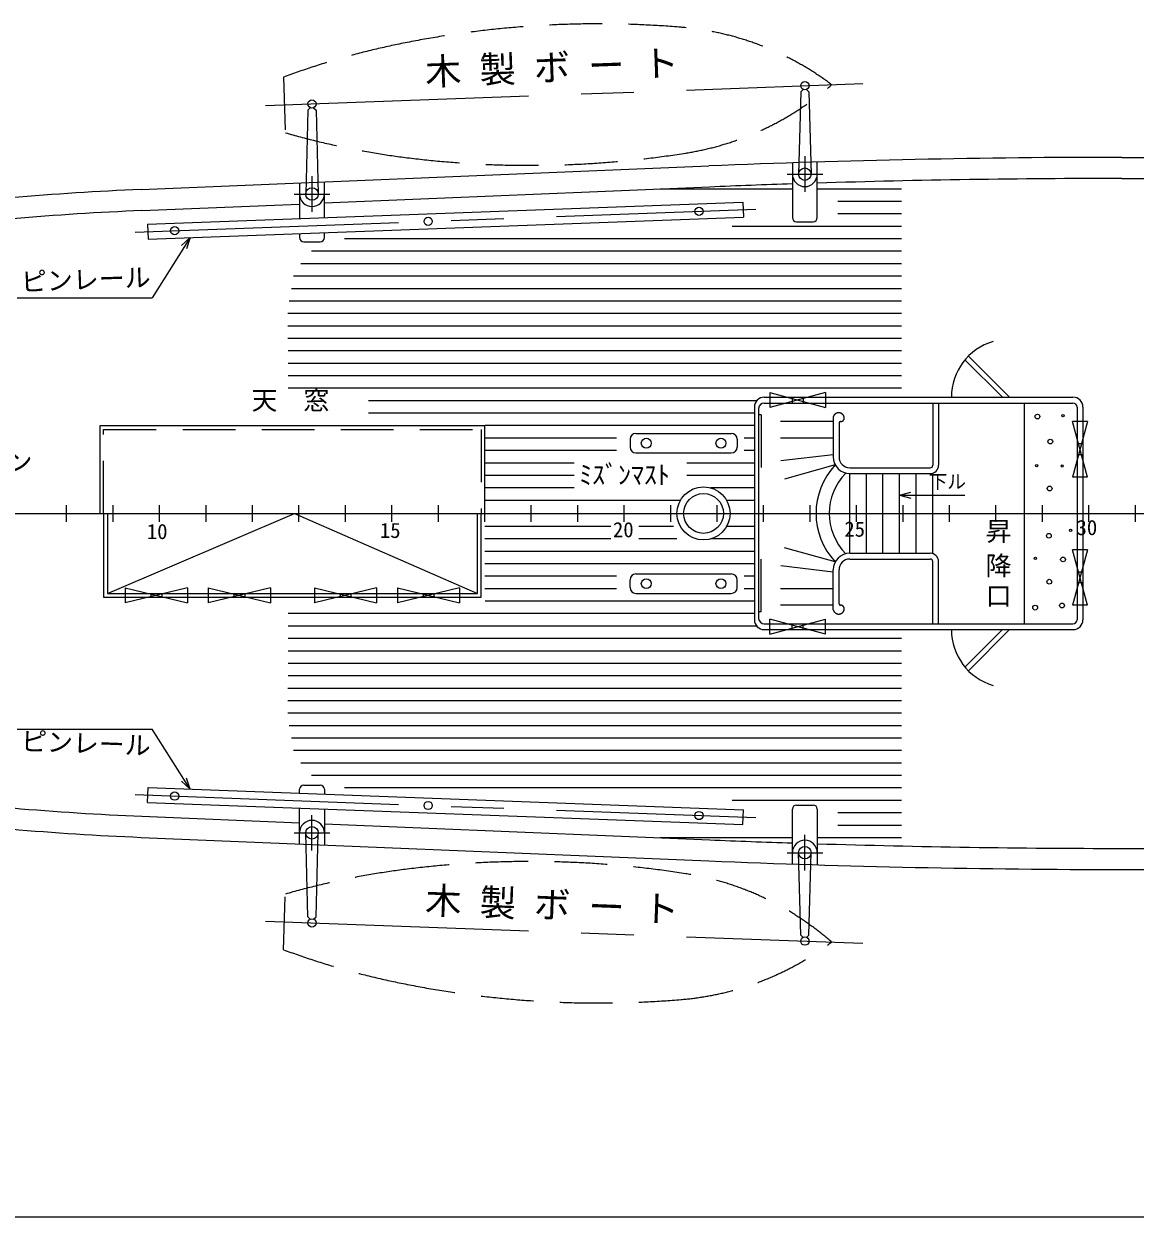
# Model space of a CAD drawing. Units: millimetres, scale not verified. Extents: x -51052 to 51048, y -29700 to 29700.
# Drawn here: x -34090 to -20697, y 2766 to 17140 of the extents above; entities that cross this region are included whole.
import ezdxf
from ezdxf.enums import TextEntityAlignment as Align

# ---------------------------------------------------------------- set-up
doc = ezdxf.new("R2010")
doc.units = ezdxf.units.MM
doc.header["$LTSCALE"] = 100
doc.linetypes.add('USER1', pattern=[50.8, 31.75, -6.35, 6.35, -6.35])
doc.linetypes.add('USER2', pattern=[9.525, 6.35, -3.175])
for name, color, linetype, lineweight in [('0-2_sunpou', 7, 'Continuous', 18), ('0-3_keijou', 7, 'Continuous', 18), ('0-5_text', 7, 'Continuous', 18), ('0-6_center', 7, 'USER1', 18), ('0-7_hachi', 7, 'Continuous', 18)]:
    doc.layers.add(name, color=color, linetype=linetype, lineweight=lineweight)
doc.styles.add('ＭＳ ゴシック', font='')
doc.styles.get('ＭＳ ゴシック').set_extended_font_data('MS Gothic')

msp = doc.modelspace()

# ---------------------------------------------------------------- linework, layer by layer
at = {"layer": '0-2_sunpou'}
for p, q in [((-41248.7, 11242.6), (45870.3, 11242.6)), ((-33578.5, 11342.6), (-33578.5, 11142.6)), ((-33018.5, 11342.6), (-33018.5, 11142.6)), ((-32458.5, 11342.6), (-32458.5, 11142.6)), ((-31898.5, 11342.6), (-31898.5, 11142.6)), ((-31338.5, 11342.6), (-31338.5, 11142.6)), ((-30778.5, 11342.6), (-30778.5, 11142.6)), ((-30218.5, 11342.6), (-30218.5, 11142.6)), ((-29658.5, 11342.6), (-29658.5, 11142.6)), ((-29098.5, 11342.6), (-29098.5, 11142.6)), ((-28538.5, 11342.6), (-28538.5, 11142.6)), ((-27978.5, 11342.6), (-27978.5, 11142.6)), ((-27418.5, 11342.6), (-27418.5, 11142.6)), ((-27418.5, 11342.6), (-27418.5, 11142.6)), ((-26858.5, 11342.6), (-26858.5, 11142.6)), ((-26298.5, 11342.6), (-26298.5, 11142.6)), ((-25738.5, 11342.6), (-25738.5, 11142.6)), ((-25178.5, 11342.6), (-25178.5, 11142.6)), ((-25178.5, 11342.6), (-25178.5, 11142.6)), ((-24618.5, 11342.6), (-24618.5, 11142.6)), ((-24058.5, 11342.6), (-24058.5, 11142.6)), ((-23498.5, 11342.6), (-23498.5, 11142.6)), ((-22938.5, 11342.6), (-22938.5, 11142.6)), ((-22378.5, 11342.6), (-22378.5, 11142.6)), ((-21818.5, 11342.6), (-21818.5, 11142.6)), ((-21258.5, 11342.6), (-21258.5, 11142.6)), ((-20698.5, 11342.6), (-20698.5, 11142.6)), ((34347, 2765.9), (-40697, 2765.9))]:
    msp.add_line(p, q, dxfattribs=at)
at = {"layer": '0-3_keijou', "linetype": 'USER2'}
for p, q in [((-30962.8, 16497.7), (-30938.1, 15828.2)), ((-25206.3, 12429.1), (-25206.3, 11577.9)), ((-24336.3, 12402.9), (-24336.3, 11949.9)), ((-24336.3, 12349.1), (-25236.3, 12349.1)), ((-24266.3, 12332.3), (-24266.3, 11957.3)), ((-24336.3, 12149.1), (-25236.3, 12149.1)), ((-24336.3, 11949.1), (-25236.3, 11843.9)), ((-24311.5, 11826.2), (-25236.3, 11569.6)), ((-24311.5, 10659.1), (-25236.3, 10915.7)), ((-25206.3, 10056.1), (-25206.3, 10907.4)), ((-24336.3, 10536.1), (-25236.3, 10641.4)), ((-24336.3, 10082.4), (-24336.3, 10535.4)), ((-24266.3, 10153), (-24266.3, 10528)), ((-24336.3, 10336.1), (-25236.3, 10336.1)), ((-24336.3, 10136.1), (-25236.3, 10136.1)), ((-30962.8, 5987.6), (-30938.1, 6657.1))]:
    msp.add_line(p, q, dxfattribs=at)
at = {"layer": '0-3_keijou'}
for p, q in [((-20858.7, 15531.6), (-16220.7, 15531.6)), ((-32677.4, 15144.5), (-25834.6, 15428.4)), ((-24828, 15466), (-24828, 14805.5)), ((-24528, 14805.5), (-24528, 15475.5)), ((-20858.7, 15277.6), (-16298, 15277.6)), ((-30768, 15223.7), (-30768, 14793.7)), ((-30468, 14804.8), (-30468, 15236.1)), ((-30468, 14981.9), (-25824.1, 15174.7)), ((-32666.8, 14890.7), (-30768, 14969.5)), ((-32592, 14546.1), (-25417.1, 14811.4)), ((-32598.7, 14726), (-32592, 14546.1)), ((-24778, 14755.5), (-24578, 14755.5)), ((-30768, 14613.6), (-30768, 14566.1)), ((-30468, 14566.1), (-30468, 14624.7)), ((-30718, 14516.1), (-30518, 14516.1)), ((-22297, 12642.6), (-22748.2, 13092.7)), ((-22212, 12642.6), (-22707.6, 13137)), ((-25099.6, 12697.6), (-25099.6, 12517.6)), ((-25099.6, 12697.6), (-24429.6, 12517.6)), ((-24429.6, 12697.6), (-25099.6, 12517.6)), ((-24429.6, 12697.6), (-24429.6, 12517.6)), ((-25286.3, 12522.6), (-25286.3, 9962.6)), ((-25236.3, 12506.8), (-25236.3, 9978.5)), ((-25166.3, 12642.6), (-21446.3, 12642.6)), ((-25166.3, 12572.6), (-21446.3, 12572.6)), ((-24829.6, 12642.6), (-24829.6, 12572.6)), ((-24699.6, 12642.6), (-24699.6, 12572.6)), ((-23136.3, 12572.6), (-23136.3, 11822.6)), ((-23066.3, 12572.6), (-23066.3, 11822.6)), ((-22036.3, 12572.6), (-22036.3, 9912.6)), ((-21396.3, 12522.6), (-21396.3, 9962.6)), ((-21326.3, 12522.6), (-21326.3, 9962.6)), ((-25206.3, 12429.1), (-25236.3, 12429.1)), ((-21271.3, 12349.8), (-21451.3, 12349.8)), ((-21271.3, 11679.8), (-21451.3, 12349.8)), ((-21271.3, 12349.8), (-21451.3, 11679.8)), ((-26784, 12136.1), (-26784, 12041.1)), ((-26714, 12206.1), (-25564, 12206.1)), ((-25494, 12136.1), (-25494, 12041.1)), ((-21326.3, 12079.8), (-21396.3, 12079.8)), ((-26714, 11971.1), (-25564, 11971.1)), ((-24336.3, 11949.9), (-24336.3, 11922.6)), ((-24266.3, 11957.3), (-24266.3, 11922.6)), ((-21326.3, 11949.8), (-21396.3, 11949.8)), ((-24136.3, 11792.6), (-23166.3, 11792.6)), ((-24136.3, 11722.6), (-23166.3, 11722.6)), ((-24136.3, 10762.6), (-24136.3, 11722.6)), ((-23936.3, 10762.6), (-23936.3, 11722.6)), ((-23736.3, 10762.6), (-23736.3, 11722.6)), ((-23536.3, 10762.6), (-23536.3, 11722.6)), ((-23336.3, 10762.6), (-23336.3, 11722.6)), ((-23136.3, 10758), (-23136.3, 11727.3)), ((-21271.3, 11679.8), (-21451.3, 11679.8)), ((-33173.9, 11242.6), (-28533.9, 11242.6)), ((-21271.3, 10805.5), (-21451.3, 10805.5)), ((-21271.3, 10805.5), (-21451.3, 10135.5)), ((-21271.3, 10135.5), (-21451.3, 10805.5)), ((-24136.3, 10762.6), (-23166.3, 10762.6)), ((-24136.3, 10692.6), (-23166.3, 10692.6)), ((-23136.3, 9912.6), (-23136.3, 10662.6)), ((-23066.3, 9912.6), (-23066.3, 10662.6)), ((-26714, 10514.2), (-25564, 10514.2)), ((-24336.3, 10535.4), (-24336.3, 10562.6)), ((-24266.3, 10528), (-24266.3, 10562.6)), ((-21326.3, 10535.5), (-21396.3, 10535.5)), ((-26784, 10349.2), (-26784, 10444.2)), ((-25494, 10349.2), (-25494, 10444.2)), ((-21326.3, 10405.5), (-21396.3, 10405.5)), ((-32868.9, 10345.1), (-32868.9, 10165.1)), ((-32118.9, 10345.1), (-32868.9, 10165.1)), ((-32868.9, 10345.1), (-32118.9, 10165.1)), ((-32558.9, 10277.6), (-32558.9, 10232.6)), ((-32428.9, 10277.6), (-32428.9, 10232.6)), ((-32118.9, 10345.1), (-32118.9, 10165.1)), ((-31868.9, 10345.1), (-31868.9, 10165.1)), ((-31118.9, 10345.1), (-31868.9, 10165.1)), ((-31868.9, 10345.1), (-31118.9, 10165.1)), ((-31558.9, 10277.6), (-31558.9, 10232.6)), ((-31428.9, 10277.6), (-31428.9, 10232.6)), ((-31118.9, 10345.1), (-31118.9, 10165.1)), ((-30588.9, 10345.1), (-30588.9, 10165.1)), ((-30588.9, 10345.1), (-29838.9, 10165.1)), ((-29838.9, 10345.1), (-30588.9, 10165.1)), ((-30278.9, 10277.6), (-30278.9, 10232.6)), ((-30148.9, 10277.6), (-30148.9, 10232.6)), ((-29838.9, 10345.1), (-29838.9, 10165.1)), ((-29588.9, 10345.1), (-29588.9, 10165.1)), ((-29588.9, 10345.1), (-28838.9, 10165.1)), ((-28838.9, 10345.1), (-29588.9, 10165.1)), ((-29278.9, 10277.6), (-29278.9, 10232.6)), ((-29148.9, 10277.6), (-29148.9, 10232.6)), ((-28838.9, 10345.1), (-28838.9, 10165.1)), ((-26714, 10279.2), (-25564, 10279.2)), ((-21271.3, 10135.5), (-21451.3, 10135.5)), ((-25206.3, 10056.1), (-25236.3, 10056.1)), ((-25099.6, 9787.6), (-25099.6, 9967.6)), ((-25099.6, 9787.6), (-24429.6, 9967.6)), ((-24429.6, 9787.6), (-25099.6, 9967.6)), ((-24429.6, 9787.6), (-24429.6, 9967.6)), ((-25166.3, 9912.6), (-21446.3, 9912.6)), ((-25166.3, 9842.6), (-21446.3, 9842.6)), ((-24829.6, 9842.6), (-24829.6, 9912.6)), ((-24699.6, 9842.6), (-24699.6, 9912.6)), ((-22297, 9842.6), (-22748.2, 9392.6)), ((-22212, 9842.6), (-22707.6, 9348.3)), ((-32598.7, 7759.3), (-32592, 7939.2)), ((-32592, 7939.2), (-25417.1, 7673.9)), ((-30768, 7871.7), (-30768, 7919.2)), ((-30718, 7969.2), (-30518, 7969.2)), ((-30468, 7919.2), (-30468, 7860.6)), ((-30768, 7261.6), (-30768, 7691.6)), ((-30468, 7680.5), (-30468, 7249.2)), ((-24828, 7019.3), (-24828, 7679.8)), ((-24778, 7729.8), (-24578, 7729.8)), ((-24528, 7679.8), (-24528, 7009.8)), ((-32666.8, 7594.6), (-30768, 7515.8)), ((-30468, 7503.4), (-25824.1, 7310.6)), ((-32677.4, 7340.8), (-25834.6, 7056.9)), ((-20858.7, 7207.6), (-16298, 7207.6)), ((-20858.7, 6953.6), (1515.1, 6953.6))]:
    msp.add_line(p, q, dxfattribs=at)
for points in [[(-24698, 16349), (-24728, 16321.3), (-24753, 15328.3)], [(-24658, 16349), (-24628, 16321.3), (-24603, 15328.3)], [(-30638, 16129.4), (-30668, 16101.7), (-30693, 15088.9)], [(-30598, 16129.4), (-30568, 16101.7), (-30543, 15088.9)], [(-32598.7, 14726), (-25423.8, 14991.3), (-25417.1, 14811.4)], [(-28533.9, 11242.6), (-28533.9, 12297.6), (-33173.9, 12297.6), (-33173.9, 11242.6)], [(-33128.9, 11242.6), (-33128.9, 10232.6), (-28578.9, 10232.6), (-28578.9, 11242.6)], [(-33083.9, 11242.6), (-33083.9, 10277.6), (-28623.9, 10277.6), (-28623.9, 11242.6)], [(-32598.7, 7759.3), (-25423.8, 7494), (-25417.1, 7673.9)], [(-30638, 6355.9), (-30668, 6383.6), (-30693, 7396.4)], [(-30598, 6355.9), (-30568, 6383.6), (-30543, 7396.4)], [(-24698, 6136.3), (-24728, 6164), (-24753, 7157)], [(-24658, 6136.3), (-24628, 6164), (-24603, 7157)]]:
    msp.add_lwpolyline(points, dxfattribs=at)
at = {"layer": '0-3_keijou', "linetype": 'USER2'}
msp.add_lwpolyline([(-33128.9, 11242.6), (-33128.9, 12252.6), (-28578.9, 12252.6), (-28578.9, 11242.6)], dxfattribs=at)
at = {"layer": '0-3_keijou'}
for centre, radius in [((-24678, 16394.8), 50), ((-30618, 16175.2), 50), ((-24678, 15329.6), 75), ((-30618, 15090.2), 75), ((-29217.7, 14760.9), 50), ((-25954.1, 14881.6), 50), ((-32273.3, 14648), 50), ((-21874.7, 12409), 28.8), ((-21565.8, 12420.9), 13.6), ((-26589, 12088.6), 60), ((-25689, 12088.6), 60), ((-21719.9, 12107.7), 28.8), ((-21883.4, 11818.3), 13.6), ((-21576.7, 11812.9), 13.6), ((-25899.2, 11242.6), 320), ((-21728.1, 11543.2), 28.8), ((-25899.2, 11242.6), 240), ((-21736.4, 10973.6), 28.8), ((-21475.7, 11038.3), 13.6), ((-21899.9, 10700.6), 13.6), ((-21566.5, 10688.7), 28.8), ((-26589, 10396.7), 60), ((-25689, 10396.7), 60), ((-21732.2, 10420.2), 28.8), ((-21902.1, 10107.9), 28.8), ((-21578.2, 10133.8), 28.8), ((-32273.3, 7837.3), 50), ((-29217.7, 7724.4), 50), ((-25954.1, 7603.7), 50), ((-30618, 7395.1), 75), ((-24678, 7155.7), 75), ((-30618, 6310.1), 50), ((-24678, 6090.5), 50)]:
    msp.add_circle(centre, radius, dxfattribs=at)
at = {"layer": '0-3_keijou', "linetype": 'USER2'}
for centre, radius, start, end in [((-27163.6, 5139.7), 12000, 85.25165, 101.32933), ((-26460, 13610.5), 3500, 53.0278, 85.25165), ((-27635.1, 7492.9), 9600, 101.32933, 110.28213), ((-26660.7, 19040), 3500, 278.98291, 311.20676), ((-28284.3, 25054.1), 9600, 253.95244, 262.90524), ((-27987.9, 27435.7), 12000, 262.90524, 278.98291), ((-24270, 12386.4), 68.4, 19.44402, 166.03957), ((-24246.9, 12393.1), 44.4, 269.93169, 21.18985), ((-24247, 12329.1), 19.6, 89.93169, 170.61001), ((-24270, 10098.9), 68.4, 193.96043, 340.55598), ((-24247, 10156.2), 19.6, 189.38999, 270.06831), ((-24246.9, 10092.2), 44.4, 338.81015, 90.06831), ((-27987.9, -4950.4), 12000, 81.01709, 97.09476), ((-28284.3, -2568.8), 9600, 97.09476, 106.04756), ((-26660.7, 3445.3), 3500, 48.79324, 81.01709), ((-26460, 8874.8), 3500, 274.74835, 306.9722), ((-27635.1, 14992.4), 9600, 249.71787, 258.67067), ((-27163.6, 17345.6), 12000, 258.67067, 274.74835)]:
    msp.add_arc(centre, radius, start, end, dxfattribs=at)
at = {"layer": '0-3_keijou'}
for centre, radius, start, end in [((-20858.7, -104468.4), 120000, 90, 92.37651), ((-24678, 15329.6), 150, 180, 0), ((-20858.7, -104468.4), 119746, 90, 91.75595), ((-31226, -19825.4), 35000, 92.37651, 94.95172), ((-20858.7, -104468.4), 119746, 91.89956, 92.37651), ((-30618, 15090.2), 150, 180, 0), ((-31226, -19825.4), 34746, 92.37651, 94.95172), ((-24778, 14805.5), 50, 180, 270), ((-24578, 14805.5), 50, 270, 360), ((-30718, 14566.1), 50, 180, 270), ((-30518, 14566.1), 50, 270, 0), ((-22212, 12642.6), 700, 106.44152, 180), ((-25166.3, 12522.6), 120, 90, 180), ((-25166.3, 12502.5), 70.1, 90, 176.50662), ((-21446.3, 12522.6), 120, 0, 90), ((-21446.3, 12522.6), 50, 0, 90), ((-26714, 12136.1), 70, 90, 180), ((-25564, 12136.1), 70, 0, 90), ((-26714, 12041.1), 70, 180, 270), ((-25564, 12041.1), 70, 270, 0), ((-23693.5, 11242.6), 850, 136.63974, 223.36026), ((-24136.3, 11922.6), 200, 180, 270), ((-24136.3, 11922.6), 130, 180, 270), ((-23166.3, 11822.6), 30, 270, 0), ((-23166.3, 11822.6), 100, 270, 0), ((-23693.5, 11242.6), 690, 135.25985, 224.74015), ((-24136.3, 10562.6), 200, 90, 180), ((-24136.3, 10562.6), 130, 90, 180), ((-23166.3, 10662.6), 100, 0, 90), ((-23166.3, 10662.6), 30, 0, 90), ((-26714, 10444.2), 70, 90, 180), ((-25564, 10444.2), 70, 0, 90), ((-26714, 10349.2), 70, 180, 270), ((-25564, 10349.2), 70, 270, 0), ((-25166.3, 9962.6), 120, 180, 270), ((-25166.3, 9982.8), 70.1, 183.49338, 270), ((-21446.3, 9962.6), 50, 270, 0), ((-21446.3, 9962.6), 120, 270, 0), ((-22212, 9842.6), 700, 180, 253.55848), ((-30718, 7919.2), 50, 90, 180), ((-30518, 7919.2), 50, 0, 90), ((-31226, 42310.7), 34746, 265.04828, 267.62349), ((-24778, 7679.8), 50, 90, 180), ((-24578, 7679.8), 50, 0, 90), ((-30618, 7395.1), 150, 0, 180), ((-31226, 42310.7), 35000, 265.04828, 267.62349), ((-20858.7, 126953.6), 119746, 267.62349, 268.10044), ((-24678, 7155.7), 150, 0, 180), ((-20858.7, 126953.6), 119746, 268.24405, 270), ((-20858.7, 126953.6), 120000, 267.62349, 270)]:
    msp.add_arc(centre, radius, start, end, dxfattribs=at)
at = {"layer": '0-5_text'}
for p, q in [((-32087.4, 14564.8), (-32542.9, 13839.7)), ((-32087.4, 14564.8), (-32189.9, 14469.6)), ((-32087.4, 14564.8), (-32128.6, 14431.1)), ((-34169.7, 13839.7), (-32542.9, 13839.7)), ((-23536.3, 11462.6), (-23401.2, 11498.8)), ((-23536.3, 11462.6), (-22751.1, 11462.6)), ((-23536.3, 11462.6), (-23401.2, 11426.4)), ((-34169.7, 8645.6), (-32542.9, 8645.6)), ((-32087.4, 7920.5), (-32542.9, 8645.6)), ((-32087.4, 7920.5), (-32128.6, 8054.2)), ((-32087.4, 7920.5), (-32189.9, 8015.7))]:
    msp.add_line(p, q, dxfattribs=at)
at = {"layer": '0-6_center'}
for p, q in [((-31179.8, 16154.5), (-23980.5, 16420.6)), ((-24678, 15544.3), (-24678, 15114.8)), ((-30618, 15305), (-30618, 14875.4)), ((-24892.8, 15329.6), (-24463.2, 15329.6)), ((-30832.8, 15090.2), (-30403.2, 15090.2)), ((-32748.6, 14630.4), (-25267.2, 14907)), ((-32748.6, 7854.9), (-25267.2, 7578.3)), ((-30618, 7180.3), (-30618, 7609.9)), ((-30832.8, 7395.1), (-30403.2, 7395.1)), ((-24678, 6940.9), (-24678, 7370.5)), ((-24892.8, 7155.7), (-24463.2, 7155.7)), ((-31179.8, 6330.8), (-23980.5, 6064.7))]:
    msp.add_line(p, q, dxfattribs=at)
msp.add_lwpolyline([(-33083.9, 10277.6), (-30828.9, 11242.6), (-28623.9, 10277.6)], dxfattribs=at)
at = {"layer": '0-7_hachi'}
for p, q in [((-24828, 15149.8), (-26421.9, 15149.8)), ((-23512.8, 15149.8), (-24528, 15149.8)), ((-23512.8, 14999.8), (-24278.5, 14999.8)), ((-23512.8, 14849.8), (-24278.5, 14849.8)), ((-23512.8, 14699.8), (-25552.6, 14699.8)), ((-23512.8, 14549.8), (-30226.5, 14549.8)), ((-23512.8, 14399.8), (-30625.7, 14399.8)), ((-23512.8, 14249.8), (-30752.6, 14249.8)), ((-23512.8, 14099.8), (-30838.7, 14099.8)), ((-23512.8, 13949.8), (-30865, 13949.8)), ((-23512.8, 13799.8), (-30891.3, 13799.8)), ((-23512.8, 13649.8), (-30908.6, 13649.8)), ((-23512.8, 13499.8), (-30908, 13499.8)), ((-23512.8, 13349.8), (-30907.5, 13349.8)), ((-23512.8, 13199.8), (-30906.9, 13199.8)), ((-23512.8, 13049.8), (-30906.3, 13049.8)), ((-23512.8, 12899.8), (-30905.8, 12899.8)), ((-23512.8, 12749.8), (-30905.2, 12749.8)), ((-25258.2, 12599.8), (-29935.4, 12599.8)), ((-25286.3, 12449.8), (-29935.4, 12449.8)), ((-25286.3, 12299.8), (-28530.2, 12299.8)), ((-26947.9, 12149.8), (-28533.9, 12149.8)), ((-25286.3, 12149.8), (-25409.9, 12149.8)), ((-26947.9, 11999.8), (-28533.9, 11999.8)), ((-25286.3, 11999.8), (-25409.9, 11999.8)), ((-27457, 11849.8), (-28533.9, 11849.8)), ((-25286.3, 11849.8), (-26099.8, 11849.8)), ((-27457, 11699.8), (-28533.9, 11699.8)), ((-25286.3, 11699.8), (-26099.8, 11699.8)), ((-27457, 11549.8), (-28533.9, 11549.8)), ((-25286.3, 11549.8), (-25809.6, 11549.8)), ((-26177.9, 11399.8), (-28533.9, 11399.8)), ((-25286.3, 11399.8), (-25620.4, 11399.8)), ((-27015.3, 11085.4), (-28533.9, 11085.4)), ((-26262.9, 11085.4), (-26679.2, 11085.4)), ((-25286.3, 11085.4), (-25620.4, 11085.4)), ((-27016.9, 10935.4), (-28533.9, 10935.4)), ((-26220.8, 10935.4), (-26677.6, 10935.4)), ((-25286.3, 10935.4), (-25809.6, 10935.4)), ((-26947.9, 10485.4), (-28533.9, 10485.4)), ((-25286.3, 10485.4), (-25409.9, 10485.4)), ((-26947.9, 10335.4), (-28533.9, 10335.4)), ((-25286.3, 10335.4), (-25409.9, 10335.4)), ((-25286.3, 10185.4), (-28530.2, 10185.4)), ((-25286.3, 10035.4), (-30905.2, 10035.4)), ((-25258.2, 9885.4), (-30905.2, 9885.4)), ((-23512.8, 9735.4), (-30905.2, 9735.4)), ((-23512.8, 9585.4), (-30905.8, 9585.4)), ((-23512.8, 9435.4), (-30906.3, 9435.4)), ((-23512.8, 9285.4), (-30906.9, 9285.4)), ((-23512.8, 9135.4), (-30907.5, 9135.4)), ((-23512.8, 8985.4), (-30908, 8985.4)), ((-23512.8, 8835.4), (-30908.6, 8835.4)), ((-23512.8, 8685.4), (-30891.3, 8685.4)), ((-23512.8, 8535.4), (-30865, 8535.4)), ((-23512.8, 8385.4), (-30838.7, 8385.4)), ((-23512.8, 8235.4), (-30752.6, 8235.4)), ((-23512.8, 8085.4), (-30625.7, 8085.4)), ((-23512.8, 7935.4), (-30226.5, 7935.4)), ((-23512.8, 7785.4), (-25552.6, 7785.4)), ((-23512.8, 7635.4), (-24278.5, 7635.4)), ((-23512.8, 7485.4), (-24278.5, 7485.4)), ((-24828, 7335.4), (-26421.9, 7335.4)), ((-23512.8, 7335.4), (-24528, 7335.4))]:
    msp.add_line(p, q, dxfattribs=at)
for points in [[(-25286.3, 10785.4), (-26099.8, 10785.4), (-28533.9, 10785.4)], [(-25286.3, 10635.4), (-26099.8, 10635.4), (-28533.9, 10635.4)]]:
    msp.add_lwpolyline(points, dxfattribs=at)

# ---------------------------------------------------------------- texts
at = {"layer": '0-2_sunpou', "style": 'ＭＳ ゴシック'}
for s, p in [('10', (-32608.4, 10877.9)), ('15', (-29799.7, 10892)), ('20', (-26990.8, 10900.4)), ('25', (-24202, 10907)), ('30', (-21403.9, 10926.2))]:
    msp.add_text(s, height=183.3, dxfattribs=at).set_placement(p, align=Align.BOTTOM_LEFT)
at = {"layer": '0-5_text', "style": 'ＭＳ ゴシック'}
for s, height, rotation, p in [('木 製 ボ ー ト', 320.7, 2.117, (-29245.9, 16303.9)), ('ピンレール', 229.1, 2.117, (-34118.5, 13849.2)), ('ピンレール', 229.1, 357.883, (-34130.2, 8320)), ('木 製 ボ ー ト', 320.7, 357.883, (-29261.2, 6329.5))]:
    msp.add_text(s, height=height, rotation=rotation, dxfattribs=at).set_placement(p, align=Align.BOTTOM_LEFT)
for s, height, p in [('天\u3000窓', 229.1, (-31346.8, 12423.9)), ('キャプスタン', 229.1, (-35862, 11679.7)), ('ﾐｽﾞﾝﾏｽﾄ', 229.1, (-27398.4, 11524.9)), ('下ル', 165, (-23186.2, 11493.6)), ('昇', 229.1, (-22499.4, 10843.6)), ('降', 229.1, (-22499.4, 10430.2)), ('口', 229.1, (-22499.4, 10066.2))]:
    msp.add_text(s, height=height, dxfattribs=at).set_placement(p, align=Align.BOTTOM_LEFT)

doc.saveas('drawing.dxf')
